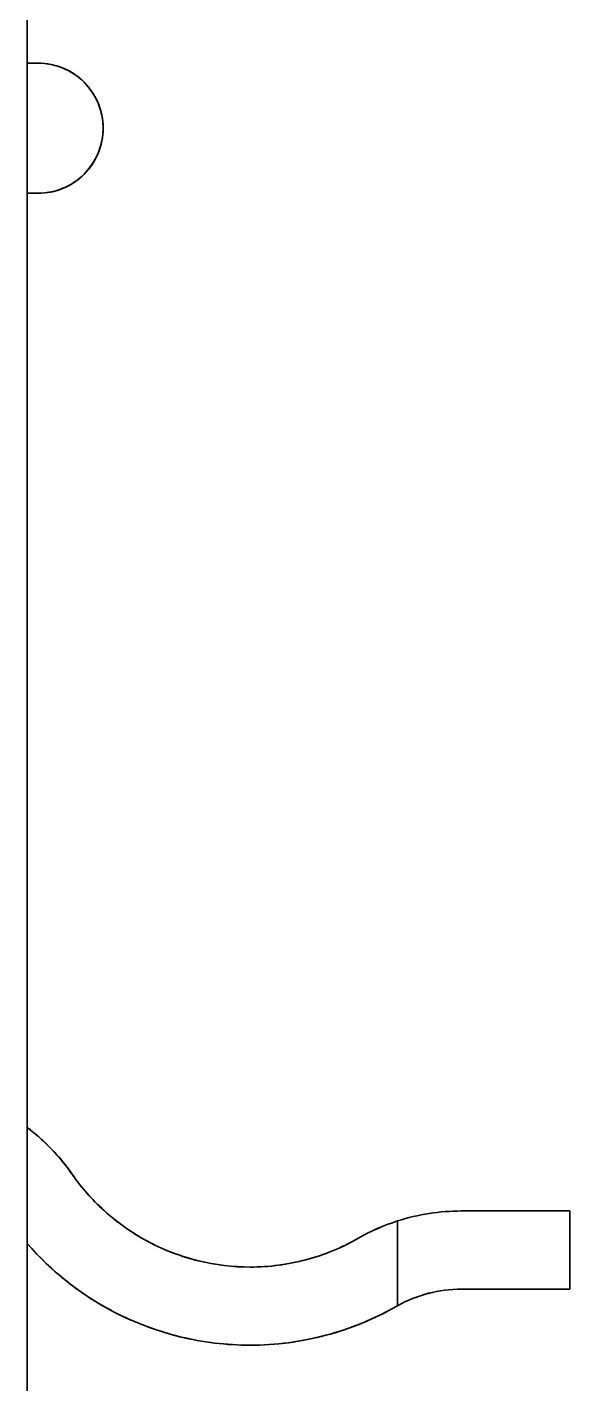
# Model space of a CAD drawing. Extents: x 146 to 1134, y 78 to 926.
# Drawn here: x 262.17 to 264.67, y 349.32 to 355.57 of the extents above; entities that cross this region are included whole.
import ezdxf

# ---------------------------------------------------------------- set-up
doc = ezdxf.new("R2010")
doc.units = 0

msp = doc.modelspace()

# ---------------------------------------------------------------- linework, layer by layer
at = {"color": 7, "lineweight": 35}
for p, q in [((262.1664, 323.4172), (262.1664, 356.1832)), ((262.1664, 356.1832), (262.1664, 323.4172))]:
    msp.add_line(p, q, dxfattribs=at)
at = {"color": 7, "lineweight": 35, "ltscale": 0.001249}
for p, q in [((262.2164, 355.4072), (262.1665, 355.4072)), ((262.2164, 355.4072), (262.1665, 355.4072)), ((262.2164, 355.4072), (262.1665, 355.4072)), ((262.2164, 355.4072), (262.1665, 355.4072)), ((262.2164, 355.4072), (262.1665, 355.4072)), ((262.1665, 354.8072), (262.2164, 354.8072)), ((262.1665, 354.8072), (262.2164, 354.8072))]:
    msp.add_line(p, q, dxfattribs=at)
at = {"color": 7, "lineweight": 35, "ltscale": 0.001739}
for p, q in [((262.1664, 350.5022), (262.2203, 350.4582)), ((262.2203, 350.4582), (262.1664, 350.5022))]:
    msp.add_line(p, q, dxfattribs=at)
at = {"color": 7, "lineweight": 35, "ltscale": 0.009769}
msp.add_line((263.8729, 350.0712), (263.8729, 349.6805), dxfattribs=at)
msp.add_line((263.8729, 350.0712), (263.8729, 349.6805), dxfattribs=at)
at = {"color": 7, "lineweight": 35, "ltscale": 0.004697}
for p, q in [((264.1664, 350.1172), (264.3543, 350.1172)), ((264.3543, 349.7572), (264.1664, 349.7572))]:
    msp.add_line(p, q, dxfattribs=at)
at = {"color": 7, "lineweight": 35, "ltscale": 0.0125}
for p, q in [((264.6664, 350.1172), (264.1664, 350.1172)), ((264.1664, 350.1172), (264.6664, 350.1172)), ((264.1664, 349.7572), (264.6664, 349.7572))]:
    msp.add_line(p, q, dxfattribs=at)
at = {"color": 7, "lineweight": 35, "ltscale": 0.00381}
for p, q in [((264.3543, 350.1172), (264.5067, 350.1172)), ((264.5067, 349.7572), (264.3543, 349.7572))]:
    msp.add_line(p, q, dxfattribs=at)
at = {"color": 7, "lineweight": 35, "ltscale": 0.002662}
for p, q in [((264.5067, 350.1172), (264.6132, 350.1172)), ((264.6132, 349.7572), (264.5067, 349.7572))]:
    msp.add_line(p, q, dxfattribs=at)
at = {"color": 7, "lineweight": 35, "ltscale": 0.001331}
for p, q in [((264.6132, 350.1172), (264.6664, 350.1172)), ((264.6664, 349.7572), (264.6132, 349.7572))]:
    msp.add_line(p, q, dxfattribs=at)
at = {"color": 7, "lineweight": 35, "ltscale": 0.009}
for p, q in [((264.6664, 350.1172), (264.6664, 349.7572)), ((264.6664, 349.7572), (264.6664, 350.1172))]:
    msp.add_line(p, q, dxfattribs=at)
at = {"color": 7, "lineweight": 35, "ltscale": 0.00012094}
for p, q in [((263.8687, 349.6781), (263.8729, 349.6805)), ((263.8729, 349.6805), (263.8687, 349.6781))]:
    msp.add_line(p, q, dxfattribs=at)
at = {"color": 7, "lineweight": 35}
for centre, radius, start, end in [((262.217, 355.11), 0.2971, 67.38934, 90.11066), ((262.217, 355.11), 0.2971, 67.38934, 90.11066), ((262.2164, 355.1072), 0.3, 270, 90), ((262.217, 355.11), 0.2971, 67.38934, 90.11066), ((262.217, 355.11), 0.2971, 67.38934, 90.11066), ((262.2181, 355.1096), 0.2971, 44.88934, 67.61066), ((262.2181, 355.1096), 0.2971, 44.88934, 67.61066), ((262.2181, 355.1096), 0.2971, 44.88934, 67.61066), ((262.2181, 355.1096), 0.2971, 44.88934, 67.61066), ((262.2189, 355.1088), 0.2971, 22.38934, 45.11066), ((262.2193, 355.1077), 0.2971, 359.88934, 22.61066), ((262.2193, 355.1066), 0.2971, 337.38934, 0.11066), ((262.2188, 355.1056), 0.2973, 314.89535, 337.60465), ((262.2181, 355.1047), 0.2971, 292.38934, 315.11066), ((262.217, 355.1043), 0.2971, 269.88934, 292.61066), ((261.5864, 349.7372), 0.96, 34.90792, 52.83122), ((261.5889, 349.7394), 0.9567, 34.88405, 48.7048), ((261.5889, 349.7394), 0.9567, 34.88405, 48.7048), ((263.1912, 350.8565), 0.9966, 214.88405, 228.7048), ((263.1912, 350.8565), 0.9966, 214.88405, 228.7048), ((263.1938, 350.8588), 1, 214.90792, 242.45396), ((263.1918, 350.856), 0.9966, 228.65707, 242.47783), ((263.1918, 350.856), 0.9966, 228.65707, 242.47783), ((264.1664, 349.1572), 0.96, 107.80562, 119.75245), ((264.1654, 349.1595), 0.9575, 107.79005, 119.76802), ((264.1654, 349.1595), 0.9575, 107.79005, 119.76802), ((264.1664, 349.1572), 0.96, 90, 107.80562), ((264.1673, 349.1514), 0.9658, 90.05324, 107.75085), ((264.1673, 349.1514), 0.9658, 90.05324, 107.75085), ((263.1938, 350.8588), 1.36, 220.93983, 242.45396), ((263.1918, 350.8572), 1.3575, 220.95165, 228.70039), ((263.1938, 350.8588), 1, 242.45396, 270), ((263.1926, 350.8556), 0.9966, 242.4301, 256.25085), ((263.1926, 350.8556), 0.9966, 242.4301, 256.25085), ((263.1938, 350.8588), 1, 270, 299.75246), ((263.1953, 350.8551), 0.996, 284.84614, 299.78255), ((263.1953, 350.8551), 0.996, 284.84614, 299.78255), ((263.1934, 350.8553), 0.9966, 256.20311, 270.02386), ((263.1934, 350.8553), 0.9966, 256.20311, 270.02386), ((263.1943, 350.8548), 0.996, 269.96991, 284.90632), ((263.1943, 350.8548), 0.996, 269.96991, 284.90632), ((263.1911, 350.8549), 1.3553, 228.65707, 242.47783), ((264.1664, 349.1572), 0.6, 90, 119.29207), ((264.1658, 349.1595), 0.5976, 89.93785, 119.34997), ((263.1938, 350.8588), 1.36, 242.45396, 270), ((263.1921, 350.8544), 1.3553, 242.4301, 256.25085), ((263.1938, 350.8588), 1.36, 270, 299.75246), ((263.1959, 350.8537), 1.3545, 284.84614, 299.78255), ((263.1932, 350.8541), 1.3553, 256.20311, 270.02387), ((263.1945, 350.8533), 1.3545, 269.96991, 284.90632)]:
    msp.add_arc(centre, radius, start, end, dxfattribs=at)

doc.saveas('drawing.dxf')
